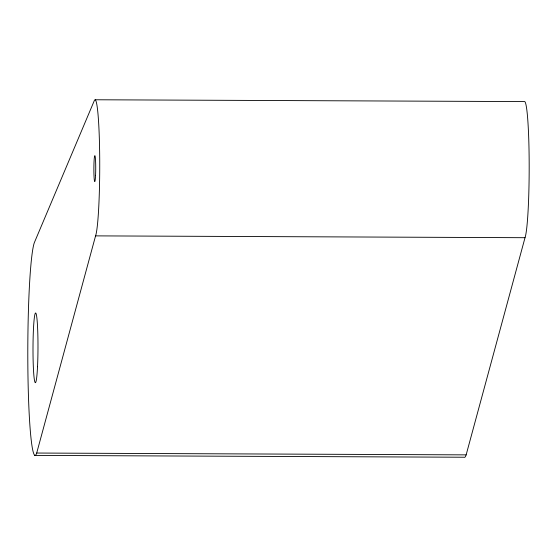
<?xml version="1.0" encoding="UTF-8"?>
<svg xmlns="http://www.w3.org/2000/svg" width="557" height="557" viewBox="0 0 557 557"><rect width="100%" height="100%" fill="white"/><g stroke="black" fill="none" stroke-linecap="round" stroke-linejoin="round"><path stroke-width="0.84" d="M36.699 453.043L95.574 235.876A68.887 4.916 -89.8 0 0 99.668 153.864A68.887 4.916 -89.8 0 0 94.036 101.283L34.304 242.741A107.64 7.68 -89.8 0 0 27.899 370.878A107.64 7.68 -89.8 0 0 36.699 453.043L466.146 454.867L525.021 237.7A68.887 4.916 -89.8 0 0 529.178 164.6A68.887 4.916 -89.8 0 0 524.771 101.59L95.324 99.766M95.574 235.876L525.021 237.7M34.694 455.41L464.141 457.234A107.64 7.68 -89.8 0 0 466.146 454.867M37.521 366.715A34.875 2.493 -89.8 0 0 35.766 313.055A34.875 2.493 -89.8 0 0 33.225 363.902A34.875 2.493 -89.8 0 0 37.521 366.715M95.553 175.552A12.915 0.919 -89.8 0 0 94.899 155.681A12.915 0.919 -89.8 0 0 93.959 174.508A12.915 0.919 -89.8 0 0 95.553 175.552"/></g></svg>
